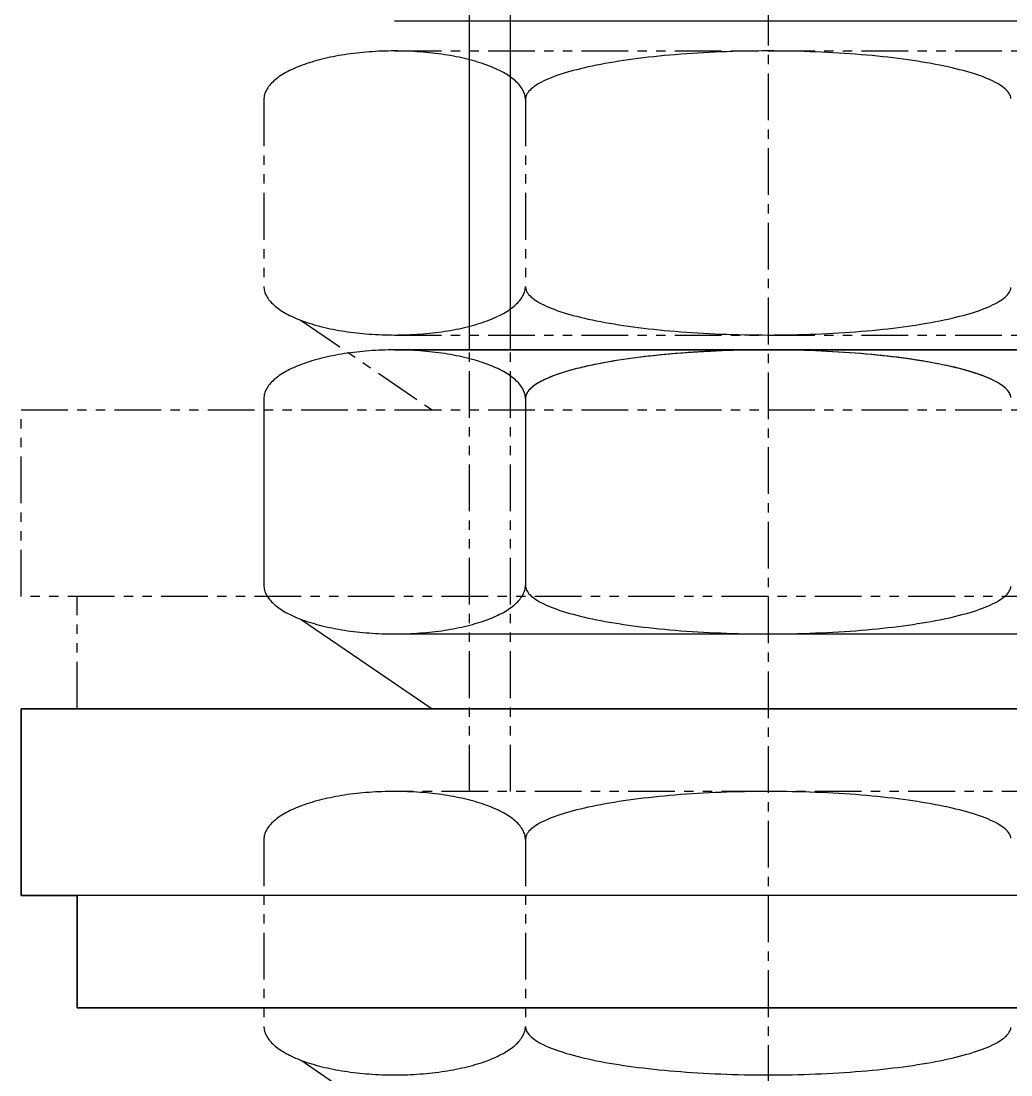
# Model space of a CAD drawing. Extents: x 1 to 182, y 0 to 232.
# Drawn here: x 77.3 to 103.8, y 17.45 to 45.65 of the extents above; entities that cross this region are included whole.
import ezdxf

# ---------------------------------------------------------------- set-up
doc = ezdxf.new("R2010")
doc.units = 0
for name, pattern in [('CENTER', [2, 1.25, -0.25, 0.25, -0.25]), ('DASHED', [3.5, 2, -1.5]), ('PHANTOM', [2.5, 1.25, -0.25, 0.25, -0.25, 0.25, -0.25])]:
    doc.linetypes.add(name, pattern=pattern)
doc.layers.get('0').update_dxf_attribs({"linetype": 'CONTINUOUS'})
doc.layers.add('CENTER', color=1, linetype='CENTER')

msp = doc.modelspace()

# ---------------------------------------------------------------- linework, layer by layer
at = {"color": 3, "linetype": 'DASHED'}
for p, q in [((89.305, 45.647), (89.305, 85.247)), ((90.405, 45.647), (90.405, 85.247))]:
    msp.add_line(p, q, dxfattribs=at)
at = {"color": 7, "linetype": 'CONTINUOUS'}
for p, q in [((107.305, 45.647), (87.305, 45.647)), ((89.305, 36.847), (89.305, 45.647)), ((87.305, 36.847), (107.305, 36.847)), ((107.305, 36.847), (87.305, 36.847)), ((83.805, 35.547), (83.805, 30.547)), ((83.805, 35.547), (83.805, 30.547)), ((90.805, 35.547), (90.805, 30.547)), ((90.805, 35.547), (90.805, 30.547)), ((84.805, 29.638), (88.305, 27.247)), ((87.305, 29.247), (107.305, 29.247)), ((87.305, 29.247), (107.305, 29.247)), ((117.305, 27.247), (77.305, 27.247)), ((77.305, 27.247), (77.305, 22.247)), ((77.305, 22.247), (77.305, 27.247)), ((77.305, 27.247), (117.305, 27.247)), ((78.805, 27.247), (115.805, 27.247)), ((77.305, 22.247), (78.805, 22.247)), ((78.805, 22.247), (77.305, 22.247)), ((78.805, 22.247), (78.805, 19.247)), ((115.805, 22.247), (78.805, 22.247)), ((78.805, 19.247), (78.805, 22.247)), ((115.805, 22.247), (78.805, 22.247)), ((78.805, 19.247), (115.805, 19.247)), ((115.805, 19.247), (78.805, 19.247))]:
    msp.add_line(p, q, dxfattribs=at)
at = {"color": 3, "linetype": 'CONTINUOUS'}
msp.add_line((90.405, 36.847), (90.405, 45.647), dxfattribs=at)
at = {"color": 3, "linetype": 'PHANTOM'}
for p, q in [((87.305, 44.847), (107.305, 44.847)), ((83.805, 43.547), (83.805, 38.547)), ((90.805, 43.547), (90.805, 38.547)), ((84.805, 37.638), (88.305, 35.247)), ((87.305, 37.247), (107.305, 37.247)), ((89.305, 25.033), (89.305, 36.847)), ((90.405, 25.033), (90.405, 36.847)), ((77.305, 30.247), (77.305, 35.247)), ((77.305, 35.247), (117.305, 35.247)), ((117.305, 30.247), (77.305, 30.247)), ((78.805, 27.247), (78.805, 30.247)), ((115.805, 27.247), (78.805, 27.247)), ((107.305, 25.033), (87.305, 25.033)), ((83.805, 23.747), (83.805, 18.747)), ((90.805, 23.747), (90.805, 18.747)), ((84.805, 17.838), (88.305, 15.447))]:
    msp.add_line(p, q, dxfattribs=at)
for points in [[(90.805, 43.547, 0), (90.804, 43.579, 0), (90.801, 43.611, 0), (90.796, 43.643, 0), (90.788, 43.675, 0), (90.779, 43.707, 0), (90.767, 43.738, 0), (90.753, 43.77, 0), (90.738, 43.801, 0), (90.72, 43.832, 0), (90.7, 43.863, 0), (90.678, 43.894, 0), (90.654, 43.925, 0), (90.628, 43.955, 0), (90.6, 43.986, 0), (90.57, 44.015, 0), (90.538, 44.045, 0), (90.505, 44.074, 0), (90.469, 44.103, 0), (90.431, 44.132, 0), (90.392, 44.16, 0), (90.35, 44.188, 0), (90.307, 44.216, 0), (90.262, 44.243, 0), (90.215, 44.27, 0), (90.166, 44.296, 0), (90.116, 44.322, 0), (90.064, 44.347, 0), (90.01, 44.372, 0), (89.955, 44.397, 0), (89.898, 44.42, 0), (89.84, 44.444, 0), (89.78, 44.467, 0), (89.718, 44.489, 0), (89.655, 44.511, 0), (89.591, 44.532, 0), (89.525, 44.552, 0), (89.458, 44.572, 0), (89.39, 44.592, 0), (89.32, 44.61, 0), (89.249, 44.628, 0), (89.177, 44.646, 0), (89.104, 44.663, 0), (89.03, 44.679, 0), (88.955, 44.694, 0), (88.879, 44.709, 0), (88.801, 44.723, 0), (88.723, 44.736, 0), (88.644, 44.748, 0), (88.565, 44.76, 0), (88.484, 44.772, 0), (88.403, 44.782, 0), (88.321, 44.791, 0), (88.238, 44.8, 0), (88.155, 44.809, 0), (88.072, 44.816, 0), (87.988, 44.822, 0), (87.903, 44.828, 0), (87.819, 44.833, 0), (87.733, 44.838, 0), (87.648, 44.841, 0), (87.562, 44.844, 0), (87.477, 44.846, 0), (87.391, 44.847, 0), (87.305, 44.847, 0), (87.219, 44.847, 0), (87.133, 44.846, 0), (87.047, 44.844, 0), (86.962, 44.841, 0), (86.876, 44.838, 0), (86.791, 44.833, 0), (86.707, 44.828, 0), (86.622, 44.822, 0), (86.538, 44.816, 0), (86.454, 44.809, 0), (86.371, 44.8, 0), (86.289, 44.791, 0), (86.207, 44.782, 0), (86.126, 44.772, 0), (86.045, 44.76, 0), (85.966, 44.748, 0), (85.887, 44.736, 0), (85.808, 44.723, 0), (85.731, 44.709, 0), (85.655, 44.694, 0), (85.58, 44.679, 0), (85.506, 44.663, 0), (85.432, 44.646, 0), (85.36, 44.628, 0), (85.29, 44.61, 0), (85.22, 44.592, 0), (85.152, 44.572, 0), (85.085, 44.552, 0), (85.019, 44.532, 0), (84.954, 44.511, 0), (84.891, 44.489, 0), (84.83, 44.467, 0), (84.77, 44.444, 0), (84.712, 44.42, 0), (84.655, 44.397, 0), (84.599, 44.372, 0), (84.546, 44.347, 0), (84.494, 44.322, 0), (84.443, 44.296, 0), (84.395, 44.27, 0), (84.348, 44.243, 0), (84.303, 44.216, 0), (84.26, 44.188, 0), (84.218, 44.16, 0), (84.179, 44.132, 0), (84.141, 44.103, 0), (84.105, 44.074, 0), (84.071, 44.045, 0), (84.04, 44.015, 0), (84.009, 43.986, 0), (83.982, 43.955, 0), (83.956, 43.925, 0), (83.932, 43.894, 0), (83.91, 43.863, 0), (83.89, 43.832, 0), (83.872, 43.801, 0), (83.856, 43.77, 0), (83.843, 43.738, 0), (83.831, 43.707, 0), (83.822, 43.675, 0), (83.814, 43.643, 0), (83.809, 43.611, 0), (83.806, 43.579, 0), (83.805, 43.547, 0)], [(103.803, 43.579, 0), (103.797, 43.611, 0), (103.787, 43.643, 0), (103.774, 43.675, 0), (103.756, 43.707, 0), (103.735, 43.738, 0), (103.709, 43.77, 0), (103.68, 43.801, 0), (103.647, 43.832, 0), (103.61, 43.863, 0), (103.569, 43.894, 0), (103.525, 43.925, 0), (103.477, 43.955, 0), (103.425, 43.986, 0), (103.369, 44.015, 0), (103.31, 44.045, 0), (103.247, 44.074, 0), (103.181, 44.103, 0), (103.111, 44.132, 0), (103.037, 44.16, 0), (102.961, 44.188, 0), (102.88, 44.216, 0), (102.796, 44.243, 0), (102.709, 44.27, 0), (102.619, 44.296, 0), (102.526, 44.322, 0), (102.429, 44.347, 0), (102.33, 44.372, 0), (102.227, 44.397, 0), (102.121, 44.42, 0), (102.013, 44.444, 0), (101.901, 44.467, 0), (101.787, 44.489, 0), (101.67, 44.511, 0), (101.551, 44.532, 0), (101.428, 44.552, 0), (101.304, 44.572, 0), (101.177, 44.592, 0), (101.048, 44.61, 0), (100.916, 44.628, 0), (100.782, 44.646, 0), (100.647, 44.663, 0), (100.509, 44.679, 0), (100.369, 44.694, 0), (100.227, 44.709, 0), (100.084, 44.723, 0), (99.939, 44.736, 0), (99.792, 44.748, 0), (99.644, 44.76, 0), (99.495, 44.772, 0), (99.344, 44.782, 0), (99.192, 44.791, 0), (99.039, 44.8, 0), (98.884, 44.809, 0), (98.729, 44.816, 0), (98.573, 44.822, 0), (98.416, 44.828, 0), (98.259, 44.833, 0), (98.101, 44.838, 0), (97.942, 44.841, 0), (97.783, 44.844, 0), (97.624, 44.846, 0), (97.465, 44.847, 0), (97.305, 44.847, 0), (97.145, 44.847, 0), (96.986, 44.846, 0), (96.827, 44.844, 0), (96.668, 44.841, 0), (96.509, 44.838, 0), (96.351, 44.833, 0), (96.194, 44.828, 0), (96.037, 44.822, 0), (95.881, 44.816, 0), (95.726, 44.809, 0), (95.571, 44.8, 0), (95.418, 44.791, 0), (95.266, 44.782, 0), (95.115, 44.772, 0), (94.966, 44.76, 0), (94.817, 44.748, 0), (94.671, 44.736, 0), (94.526, 44.723, 0), (94.382, 44.709, 0), (94.241, 44.694, 0), (94.101, 44.679, 0), (93.963, 44.663, 0), (93.827, 44.646, 0), (93.694, 44.628, 0), (93.562, 44.61, 0), (93.433, 44.592, 0), (93.306, 44.572, 0), (93.181, 44.552, 0), (93.059, 44.532, 0), (92.94, 44.511, 0), (92.823, 44.489, 0), (92.709, 44.467, 0), (92.597, 44.444, 0), (92.489, 44.42, 0), (92.383, 44.397, 0), (92.28, 44.372, 0), (92.181, 44.347, 0), (92.084, 44.322, 0), (91.991, 44.296, 0), (91.9, 44.27, 0), (91.813, 44.243, 0), (91.73, 44.216, 0), (91.649, 44.188, 0), (91.572, 44.16, 0), (91.499, 44.132, 0), (91.429, 44.103, 0), (91.363, 44.074, 0), (91.3, 44.045, 0), (91.24, 44.015, 0), (91.185, 43.986, 0), (91.133, 43.955, 0), (91.085, 43.925, 0), (91.04, 43.894, 0), (91, 43.863, 0), (90.963, 43.832, 0), (90.93, 43.801, 0), (90.901, 43.77, 0), (90.875, 43.738, 0), (90.854, 43.707, 0), (90.836, 43.675, 0), (90.823, 43.643, 0), (90.813, 43.611, 0), (90.807, 43.579, 0), (90.805, 43.547, 0)], [(83.805, 38.547, 0), (83.806, 38.516, 0), (83.809, 38.484, 0), (83.814, 38.452, 0), (83.822, 38.42, 0), (83.831, 38.388, 0), (83.843, 38.357, 0), (83.856, 38.325, 0), (83.872, 38.294, 0), (83.89, 38.263, 0), (83.91, 38.232, 0), (83.932, 38.201, 0), (83.956, 38.17, 0), (83.982, 38.14, 0), (84.009, 38.109, 0), (84.04, 38.08, 0), (84.071, 38.05, 0), (84.105, 38.021, 0), (84.141, 37.992, 0), (84.179, 37.963, 0), (84.218, 37.935, 0), (84.26, 37.907, 0), (84.303, 37.879, 0), (84.348, 37.852, 0), (84.395, 37.825, 0), (84.443, 37.799, 0), (84.494, 37.773, 0), (84.546, 37.748, 0), (84.599, 37.723, 0), (84.655, 37.698, 0), (84.712, 37.675, 0), (84.77, 37.651, 0), (84.83, 37.628, 0), (84.891, 37.606, 0), (84.954, 37.584, 0), (85.019, 37.563, 0), (85.085, 37.543, 0), (85.152, 37.523, 0), (85.22, 37.503, 0), (85.29, 37.485, 0), (85.36, 37.467, 0), (85.432, 37.449, 0), (85.506, 37.432, 0), (85.58, 37.416, 0), (85.655, 37.401, 0), (85.731, 37.386, 0), (85.808, 37.372, 0), (85.887, 37.359, 0), (85.966, 37.346, 0), (86.045, 37.335, 0), (86.126, 37.324, 0), (86.207, 37.313, 0), (86.289, 37.303, 0), (86.371, 37.295, 0), (86.454, 37.286, 0), (86.538, 37.279, 0), (86.622, 37.273, 0), (86.707, 37.267, 0), (86.791, 37.262, 0), (86.876, 37.257, 0), (86.962, 37.254, 0), (87.047, 37.251, 0), (87.133, 37.249, 0), (87.219, 37.248, 0), (87.305, 37.247, 0), (87.391, 37.248, 0), (87.477, 37.249, 0), (87.562, 37.251, 0), (87.648, 37.254, 0), (87.733, 37.257, 0), (87.819, 37.262, 0), (87.903, 37.267, 0), (87.988, 37.273, 0), (88.072, 37.279, 0), (88.155, 37.286, 0), (88.238, 37.295, 0), (88.321, 37.303, 0), (88.403, 37.313, 0), (88.484, 37.324, 0), (88.565, 37.335, 0), (88.644, 37.346, 0), (88.723, 37.359, 0), (88.801, 37.372, 0), (88.879, 37.386, 0), (88.955, 37.401, 0), (89.03, 37.416, 0), (89.104, 37.432, 0), (89.177, 37.449, 0), (89.249, 37.467, 0), (89.32, 37.485, 0), (89.39, 37.503, 0), (89.458, 37.523, 0), (89.525, 37.543, 0), (89.591, 37.563, 0), (89.655, 37.584, 0), (89.718, 37.606, 0), (89.78, 37.628, 0), (89.84, 37.651, 0), (89.898, 37.675, 0), (89.955, 37.698, 0), (90.01, 37.723, 0), (90.064, 37.748, 0), (90.116, 37.773, 0), (90.166, 37.799, 0), (90.215, 37.825, 0), (90.262, 37.852, 0), (90.307, 37.879, 0), (90.35, 37.907, 0), (90.392, 37.935, 0), (90.431, 37.963, 0), (90.469, 37.992, 0), (90.505, 38.021, 0), (90.538, 38.05, 0), (90.57, 38.08, 0), (90.6, 38.109, 0), (90.628, 38.14, 0), (90.654, 38.17, 0), (90.678, 38.201, 0), (90.7, 38.232, 0), (90.72, 38.263, 0), (90.738, 38.294, 0), (90.753, 38.325, 0), (90.767, 38.357, 0), (90.779, 38.388, 0), (90.788, 38.42, 0), (90.796, 38.452, 0), (90.801, 38.484, 0), (90.804, 38.516, 0), (90.805, 38.547, 0)], [(90.805, 38.547, 0), (90.807, 38.516, 0), (90.813, 38.484, 0), (90.823, 38.452, 0), (90.836, 38.42, 0), (90.854, 38.388, 0), (90.875, 38.357, 0), (90.901, 38.325, 0), (90.93, 38.294, 0), (90.963, 38.263, 0), (91, 38.232, 0), (91.04, 38.201, 0), (91.085, 38.17, 0), (91.133, 38.14, 0), (91.185, 38.109, 0), (91.24, 38.08, 0), (91.3, 38.05, 0), (91.363, 38.021, 0), (91.429, 37.992, 0), (91.499, 37.963, 0), (91.572, 37.935, 0), (91.649, 37.907, 0), (91.73, 37.879, 0), (91.813, 37.852, 0), (91.9, 37.825, 0), (91.991, 37.799, 0), (92.084, 37.773, 0), (92.181, 37.748, 0), (92.28, 37.723, 0), (92.383, 37.698, 0), (92.489, 37.675, 0), (92.597, 37.651, 0), (92.709, 37.628, 0), (92.823, 37.606, 0), (92.94, 37.584, 0), (93.059, 37.563, 0), (93.181, 37.543, 0), (93.306, 37.523, 0), (93.433, 37.503, 0), (93.562, 37.485, 0), (93.694, 37.467, 0), (93.827, 37.449, 0), (93.963, 37.432, 0), (94.101, 37.416, 0), (94.241, 37.401, 0), (94.382, 37.386, 0), (94.526, 37.372, 0), (94.671, 37.359, 0), (94.817, 37.346, 0), (94.966, 37.335, 0), (95.115, 37.324, 0), (95.266, 37.313, 0), (95.418, 37.303, 0), (95.571, 37.295, 0), (95.726, 37.286, 0), (95.881, 37.279, 0), (96.037, 37.273, 0), (96.194, 37.267, 0), (96.351, 37.262, 0), (96.509, 37.257, 0), (96.668, 37.254, 0), (96.827, 37.251, 0), (96.986, 37.249, 0), (97.145, 37.248, 0), (97.305, 37.247, 0), (97.465, 37.248, 0), (97.624, 37.249, 0), (97.783, 37.251, 0), (97.942, 37.254, 0), (98.101, 37.257, 0), (98.259, 37.262, 0), (98.416, 37.267, 0), (98.573, 37.273, 0), (98.729, 37.279, 0), (98.884, 37.286, 0), (99.039, 37.295, 0), (99.192, 37.303, 0), (99.344, 37.313, 0), (99.495, 37.324, 0), (99.644, 37.335, 0), (99.792, 37.346, 0), (99.939, 37.359, 0), (100.084, 37.372, 0), (100.227, 37.386, 0), (100.369, 37.401, 0), (100.509, 37.416, 0), (100.647, 37.432, 0), (100.782, 37.449, 0), (100.916, 37.467, 0), (101.048, 37.485, 0), (101.177, 37.503, 0), (101.304, 37.523, 0), (101.428, 37.543, 0), (101.551, 37.563, 0), (101.67, 37.584, 0), (101.787, 37.606, 0), (101.901, 37.628, 0), (102.013, 37.651, 0), (102.121, 37.675, 0), (102.227, 37.698, 0), (102.33, 37.723, 0), (102.429, 37.748, 0), (102.526, 37.773, 0), (102.619, 37.799, 0), (102.709, 37.825, 0), (102.796, 37.852, 0), (102.88, 37.879, 0), (102.961, 37.907, 0), (103.037, 37.935, 0), (103.111, 37.963, 0), (103.181, 37.992, 0), (103.247, 38.021, 0), (103.31, 38.05, 0), (103.369, 38.08, 0), (103.425, 38.109, 0), (103.477, 38.14, 0), (103.525, 38.17, 0), (103.569, 38.201, 0), (103.61, 38.232, 0), (103.647, 38.263, 0), (103.68, 38.294, 0), (103.709, 38.325, 0), (103.735, 38.357, 0), (103.756, 38.388, 0), (103.774, 38.42, 0), (103.787, 38.452, 0), (103.797, 38.484, 0), (103.803, 38.516, 0)], [(90.805, 23.747, 0), (90.804, 23.779, 0), (90.801, 23.811, 0), (90.796, 23.842, 0), (90.788, 23.873, 0), (90.779, 23.905, 0), (90.767, 23.936, 0), (90.753, 23.967, 0), (90.738, 23.998, 0), (90.72, 24.029, 0), (90.7, 24.06, 0), (90.678, 24.09, 0), (90.654, 24.121, 0), (90.628, 24.151, 0), (90.6, 24.181, 0), (90.57, 24.21, 0), (90.538, 24.239, 0), (90.505, 24.268, 0), (90.469, 24.297, 0), (90.431, 24.326, 0), (90.392, 24.354, 0), (90.35, 24.381, 0), (90.307, 24.408, 0), (90.262, 24.435, 0), (90.215, 24.462, 0), (90.166, 24.488, 0), (90.116, 24.513, 0), (90.064, 24.538, 0), (90.01, 24.563, 0), (89.955, 24.587, 0), (89.898, 24.611, 0), (89.84, 24.634, 0), (89.78, 24.657, 0), (89.718, 24.679, 0), (89.655, 24.7, 0), (89.591, 24.721, 0), (89.525, 24.741, 0), (89.458, 24.761, 0), (89.39, 24.78, 0), (89.32, 24.799, 0), (89.249, 24.816, 0), (89.177, 24.834, 0), (89.104, 24.85, 0), (89.03, 24.866, 0), (88.955, 24.881, 0), (88.879, 24.896, 0), (88.801, 24.91, 0), (88.723, 24.923, 0), (88.644, 24.935, 0), (88.565, 24.947, 0), (88.484, 24.958, 0), (88.403, 24.968, 0), (88.321, 24.978, 0), (88.238, 24.986, 0), (88.155, 24.995, 0), (88.072, 25.002, 0), (87.988, 25.008, 0), (87.903, 25.014, 0), (87.819, 25.019, 0), (87.733, 25.023, 0), (87.648, 25.027, 0), (87.562, 25.03, 0), (87.477, 25.032, 0), (87.391, 25.033, 0), (87.305, 25.033, 0), (87.219, 25.033, 0), (87.133, 25.032, 0), (87.047, 25.03, 0), (86.962, 25.027, 0), (86.876, 25.023, 0), (86.791, 25.019, 0), (86.707, 25.014, 0), (86.622, 25.008, 0), (86.538, 25.002, 0), (86.454, 24.995, 0), (86.371, 24.986, 0), (86.289, 24.978, 0), (86.207, 24.968, 0), (86.126, 24.958, 0), (86.045, 24.947, 0), (85.966, 24.935, 0), (85.887, 24.923, 0), (85.808, 24.91, 0), (85.731, 24.896, 0), (85.655, 24.881, 0), (85.58, 24.866, 0), (85.506, 24.85, 0), (85.432, 24.834, 0), (85.36, 24.816, 0), (85.29, 24.799, 0), (85.22, 24.78, 0), (85.152, 24.761, 0), (85.085, 24.741, 0), (85.019, 24.721, 0), (84.954, 24.7, 0), (84.891, 24.679, 0), (84.83, 24.657, 0), (84.77, 24.634, 0), (84.712, 24.611, 0), (84.655, 24.587, 0), (84.599, 24.563, 0), (84.546, 24.538, 0), (84.494, 24.513, 0), (84.443, 24.488, 0), (84.395, 24.462, 0), (84.348, 24.435, 0), (84.303, 24.408, 0), (84.26, 24.381, 0), (84.218, 24.354, 0), (84.179, 24.326, 0), (84.141, 24.297, 0), (84.105, 24.268, 0), (84.071, 24.239, 0), (84.04, 24.21, 0), (84.009, 24.181, 0), (83.982, 24.151, 0), (83.956, 24.121, 0), (83.932, 24.09, 0), (83.91, 24.06, 0), (83.89, 24.029, 0), (83.872, 23.998, 0), (83.856, 23.967, 0), (83.843, 23.936, 0), (83.831, 23.905, 0), (83.822, 23.873, 0), (83.814, 23.842, 0), (83.809, 23.811, 0), (83.806, 23.779, 0), (83.805, 23.747, 0)], [(103.803, 23.779, 0), (103.797, 23.811, 0), (103.787, 23.842, 0), (103.774, 23.873, 0), (103.756, 23.905, 0), (103.735, 23.936, 0), (103.709, 23.967, 0), (103.68, 23.998, 0), (103.647, 24.029, 0), (103.61, 24.06, 0), (103.569, 24.09, 0), (103.525, 24.121, 0), (103.477, 24.151, 0), (103.425, 24.181, 0), (103.369, 24.21, 0), (103.31, 24.239, 0), (103.247, 24.268, 0), (103.181, 24.297, 0), (103.111, 24.326, 0), (103.037, 24.354, 0), (102.961, 24.381, 0), (102.88, 24.408, 0), (102.796, 24.435, 0), (102.709, 24.462, 0), (102.619, 24.488, 0), (102.526, 24.513, 0), (102.429, 24.538, 0), (102.33, 24.563, 0), (102.227, 24.587, 0), (102.121, 24.611, 0), (102.013, 24.634, 0), (101.901, 24.657, 0), (101.787, 24.679, 0), (101.67, 24.7, 0), (101.551, 24.721, 0), (101.428, 24.741, 0), (101.304, 24.761, 0), (101.177, 24.78, 0), (101.048, 24.799, 0), (100.916, 24.816, 0), (100.782, 24.834, 0), (100.647, 24.85, 0), (100.509, 24.866, 0), (100.369, 24.881, 0), (100.227, 24.896, 0), (100.084, 24.91, 0), (99.939, 24.923, 0), (99.792, 24.935, 0), (99.644, 24.947, 0), (99.495, 24.958, 0), (99.344, 24.968, 0), (99.192, 24.978, 0), (99.039, 24.986, 0), (98.884, 24.995, 0), (98.729, 25.002, 0), (98.573, 25.008, 0), (98.416, 25.014, 0), (98.259, 25.019, 0), (98.101, 25.023, 0), (97.942, 25.027, 0), (97.783, 25.03, 0), (97.624, 25.032, 0), (97.465, 25.033, 0), (97.305, 25.033, 0), (97.145, 25.033, 0), (96.986, 25.032, 0), (96.827, 25.03, 0), (96.668, 25.027, 0), (96.509, 25.023, 0), (96.351, 25.019, 0), (96.194, 25.014, 0), (96.037, 25.008, 0), (95.881, 25.002, 0), (95.726, 24.995, 0), (95.571, 24.986, 0), (95.418, 24.978, 0), (95.266, 24.968, 0), (95.115, 24.958, 0), (94.966, 24.947, 0), (94.817, 24.935, 0), (94.671, 24.923, 0), (94.526, 24.91, 0), (94.382, 24.896, 0), (94.241, 24.881, 0), (94.101, 24.866, 0), (93.963, 24.85, 0), (93.827, 24.834, 0), (93.694, 24.816, 0), (93.562, 24.799, 0), (93.433, 24.78, 0), (93.306, 24.761, 0), (93.181, 24.741, 0), (93.059, 24.721, 0), (92.94, 24.7, 0), (92.823, 24.679, 0), (92.709, 24.657, 0), (92.597, 24.634, 0), (92.489, 24.611, 0), (92.383, 24.587, 0), (92.28, 24.563, 0), (92.181, 24.538, 0), (92.084, 24.513, 0), (91.991, 24.488, 0), (91.9, 24.462, 0), (91.813, 24.435, 0), (91.73, 24.408, 0), (91.649, 24.381, 0), (91.572, 24.354, 0), (91.499, 24.326, 0), (91.429, 24.297, 0), (91.363, 24.268, 0), (91.3, 24.239, 0), (91.24, 24.21, 0), (91.185, 24.181, 0), (91.133, 24.151, 0), (91.085, 24.121, 0), (91.04, 24.09, 0), (91, 24.06, 0), (90.963, 24.029, 0), (90.93, 23.998, 0), (90.901, 23.967, 0), (90.875, 23.936, 0), (90.854, 23.905, 0), (90.836, 23.873, 0), (90.823, 23.842, 0), (90.813, 23.811, 0), (90.807, 23.779, 0), (90.805, 23.747, 0)], [(83.805, 18.747, 0), (83.806, 18.716, 0), (83.809, 18.684, 0), (83.814, 18.652, 0), (83.822, 18.62, 0), (83.831, 18.588, 0), (83.843, 18.557, 0), (83.856, 18.525, 0), (83.872, 18.494, 0), (83.89, 18.463, 0), (83.91, 18.432, 0), (83.932, 18.401, 0), (83.956, 18.37, 0), (83.982, 18.34, 0), (84.009, 18.309, 0), (84.04, 18.28, 0), (84.071, 18.25, 0), (84.105, 18.221, 0), (84.141, 18.192, 0), (84.179, 18.163, 0), (84.218, 18.135, 0), (84.26, 18.107, 0), (84.303, 18.079, 0), (84.348, 18.052, 0), (84.395, 18.025, 0), (84.443, 17.999, 0), (84.494, 17.973, 0), (84.546, 17.948, 0), (84.599, 17.923, 0), (84.655, 17.898, 0), (84.712, 17.875, 0), (84.77, 17.851, 0), (84.83, 17.828, 0), (84.891, 17.806, 0), (84.954, 17.784, 0), (85.019, 17.763, 0), (85.085, 17.743, 0), (85.152, 17.723, 0), (85.22, 17.703, 0), (85.29, 17.685, 0), (85.36, 17.667, 0), (85.432, 17.649, 0), (85.506, 17.633, 0), (85.58, 17.616, 0), (85.655, 17.601, 0), (85.731, 17.586, 0), (85.808, 17.572, 0), (85.887, 17.559, 0), (85.966, 17.547, 0), (86.045, 17.535, 0), (86.126, 17.523, 0), (86.207, 17.513, 0), (86.289, 17.503, 0), (86.371, 17.495, 0), (86.454, 17.486, 0), (86.538, 17.479, 0), (86.622, 17.473, 0), (86.707, 17.467, 0), (86.791, 17.462, 0), (86.876, 17.457, 0), (86.962, 17.454, 0), (87.047, 17.451, 0), (87.133, 17.449, 0), (87.219, 17.448, 0), (87.305, 17.448, 0), (87.391, 17.448, 0), (87.477, 17.449, 0), (87.562, 17.451, 0), (87.648, 17.454, 0), (87.733, 17.457, 0), (87.819, 17.462, 0), (87.903, 17.467, 0), (87.988, 17.473, 0), (88.072, 17.479, 0), (88.155, 17.486, 0), (88.238, 17.495, 0), (88.321, 17.503, 0), (88.403, 17.513, 0), (88.484, 17.523, 0), (88.565, 17.535, 0), (88.644, 17.547, 0), (88.723, 17.559, 0), (88.801, 17.572, 0), (88.879, 17.586, 0), (88.955, 17.601, 0), (89.03, 17.616, 0), (89.104, 17.633, 0), (89.177, 17.649, 0), (89.249, 17.667, 0), (89.32, 17.685, 0), (89.39, 17.703, 0), (89.458, 17.723, 0), (89.525, 17.743, 0), (89.591, 17.763, 0), (89.655, 17.784, 0), (89.718, 17.806, 0), (89.78, 17.828, 0), (89.84, 17.851, 0), (89.898, 17.875, 0), (89.955, 17.898, 0), (90.01, 17.923, 0), (90.064, 17.948, 0), (90.116, 17.973, 0), (90.166, 17.999, 0), (90.215, 18.025, 0), (90.262, 18.052, 0), (90.307, 18.079, 0), (90.35, 18.107, 0), (90.392, 18.135, 0), (90.431, 18.163, 0), (90.469, 18.192, 0), (90.505, 18.221, 0), (90.538, 18.25, 0), (90.57, 18.28, 0), (90.6, 18.309, 0), (90.628, 18.34, 0), (90.654, 18.37, 0), (90.678, 18.401, 0), (90.7, 18.432, 0), (90.72, 18.463, 0), (90.738, 18.494, 0), (90.753, 18.525, 0), (90.767, 18.557, 0), (90.779, 18.588, 0), (90.788, 18.62, 0), (90.796, 18.652, 0), (90.801, 18.684, 0), (90.804, 18.716, 0), (90.805, 18.747, 0)], [(90.805, 18.747, 0), (90.807, 18.716, 0), (90.813, 18.684, 0), (90.823, 18.652, 0), (90.836, 18.62, 0), (90.854, 18.588, 0), (90.875, 18.557, 0), (90.901, 18.525, 0), (90.93, 18.494, 0), (90.963, 18.463, 0), (91, 18.432, 0), (91.04, 18.401, 0), (91.085, 18.37, 0), (91.133, 18.34, 0), (91.185, 18.309, 0), (91.24, 18.28, 0), (91.3, 18.25, 0), (91.363, 18.221, 0), (91.429, 18.192, 0), (91.499, 18.163, 0), (91.572, 18.135, 0), (91.649, 18.107, 0), (91.73, 18.079, 0), (91.813, 18.052, 0), (91.9, 18.025, 0), (91.991, 17.999, 0), (92.084, 17.973, 0), (92.181, 17.948, 0), (92.28, 17.923, 0), (92.383, 17.898, 0), (92.489, 17.875, 0), (92.597, 17.851, 0), (92.709, 17.828, 0), (92.823, 17.806, 0), (92.94, 17.784, 0), (93.059, 17.763, 0), (93.181, 17.743, 0), (93.306, 17.723, 0), (93.433, 17.703, 0), (93.562, 17.685, 0), (93.694, 17.667, 0), (93.827, 17.649, 0), (93.963, 17.633, 0), (94.101, 17.616, 0), (94.241, 17.601, 0), (94.382, 17.586, 0), (94.526, 17.572, 0), (94.671, 17.559, 0), (94.817, 17.547, 0), (94.966, 17.535, 0), (95.115, 17.523, 0), (95.266, 17.513, 0), (95.418, 17.503, 0), (95.571, 17.495, 0), (95.726, 17.486, 0), (95.881, 17.479, 0), (96.037, 17.473, 0), (96.194, 17.467, 0), (96.351, 17.462, 0), (96.509, 17.457, 0), (96.668, 17.454, 0), (96.827, 17.451, 0), (96.986, 17.449, 0), (97.145, 17.448, 0), (97.305, 17.448, 0), (97.465, 17.448, 0), (97.624, 17.449, 0), (97.783, 17.451, 0), (97.942, 17.454, 0), (98.101, 17.457, 0), (98.259, 17.462, 0), (98.416, 17.467, 0), (98.573, 17.473, 0), (98.729, 17.479, 0), (98.884, 17.486, 0), (99.039, 17.495, 0), (99.192, 17.503, 0), (99.344, 17.513, 0), (99.495, 17.523, 0), (99.644, 17.535, 0), (99.792, 17.547, 0), (99.939, 17.559, 0), (100.084, 17.572, 0), (100.227, 17.586, 0), (100.369, 17.601, 0), (100.509, 17.616, 0), (100.647, 17.633, 0), (100.782, 17.649, 0), (100.916, 17.667, 0), (101.048, 17.685, 0), (101.177, 17.703, 0), (101.304, 17.723, 0), (101.428, 17.743, 0), (101.551, 17.763, 0), (101.67, 17.784, 0), (101.787, 17.806, 0), (101.901, 17.828, 0), (102.013, 17.851, 0), (102.121, 17.875, 0), (102.227, 17.898, 0), (102.33, 17.923, 0), (102.429, 17.948, 0), (102.526, 17.973, 0), (102.619, 17.999, 0), (102.709, 18.025, 0), (102.796, 18.052, 0), (102.88, 18.079, 0), (102.961, 18.107, 0), (103.037, 18.135, 0), (103.111, 18.163, 0), (103.181, 18.192, 0), (103.247, 18.221, 0), (103.31, 18.25, 0), (103.369, 18.28, 0), (103.425, 18.309, 0), (103.477, 18.34, 0), (103.525, 18.37, 0), (103.569, 18.401, 0), (103.61, 18.432, 0), (103.647, 18.463, 0), (103.68, 18.494, 0), (103.709, 18.525, 0), (103.735, 18.557, 0), (103.756, 18.588, 0), (103.774, 18.62, 0), (103.787, 18.652, 0), (103.797, 18.684, 0), (103.803, 18.716, 0)]]:
    msp.add_polyline3d(points, dxfattribs=at)
at = {"color": 7, "linetype": 'CONTINUOUS'}
for points in [[(90.805, 35.547, 0), (90.804, 35.579, 0), (90.801, 35.611, 0), (90.796, 35.643, 0), (90.788, 35.675, 0), (90.779, 35.707, 0), (90.767, 35.738, 0), (90.753, 35.77, 0), (90.738, 35.801, 0), (90.72, 35.832, 0), (90.7, 35.863, 0), (90.678, 35.894, 0), (90.654, 35.925, 0), (90.628, 35.955, 0), (90.6, 35.986, 0), (90.57, 36.015, 0), (90.538, 36.045, 0), (90.505, 36.074, 0), (90.469, 36.103, 0), (90.431, 36.132, 0), (90.392, 36.16, 0), (90.35, 36.188, 0), (90.307, 36.216, 0), (90.262, 36.243, 0), (90.215, 36.27, 0), (90.166, 36.296, 0), (90.116, 36.322, 0), (90.064, 36.347, 0), (90.01, 36.372, 0), (89.955, 36.397, 0), (89.898, 36.42, 0), (89.84, 36.444, 0), (89.78, 36.467, 0), (89.718, 36.489, 0), (89.655, 36.511, 0), (89.591, 36.532, 0), (89.525, 36.552, 0), (89.458, 36.572, 0), (89.39, 36.592, 0), (89.32, 36.61, 0), (89.249, 36.628, 0), (89.177, 36.646, 0), (89.104, 36.663, 0), (89.03, 36.679, 0), (88.955, 36.694, 0), (88.879, 36.709, 0), (88.801, 36.723, 0), (88.723, 36.736, 0), (88.644, 36.748, 0), (88.565, 36.76, 0), (88.484, 36.772, 0), (88.403, 36.782, 0), (88.321, 36.791, 0), (88.238, 36.8, 0), (88.155, 36.809, 0), (88.072, 36.816, 0), (87.988, 36.822, 0), (87.903, 36.828, 0), (87.819, 36.833, 0), (87.733, 36.838, 0), (87.648, 36.841, 0), (87.562, 36.844, 0), (87.477, 36.846, 0), (87.391, 36.847, 0), (87.305, 36.847, 0), (87.219, 36.847, 0), (87.133, 36.846, 0), (87.047, 36.844, 0), (86.962, 36.841, 0), (86.876, 36.838, 0), (86.791, 36.833, 0), (86.707, 36.828, 0), (86.622, 36.822, 0), (86.538, 36.816, 0), (86.454, 36.809, 0), (86.371, 36.8, 0), (86.289, 36.791, 0), (86.207, 36.782, 0), (86.126, 36.772, 0), (86.045, 36.76, 0), (85.966, 36.748, 0), (85.887, 36.736, 0), (85.808, 36.723, 0), (85.731, 36.709, 0), (85.655, 36.694, 0), (85.58, 36.679, 0), (85.506, 36.663, 0), (85.432, 36.646, 0), (85.36, 36.628, 0), (85.29, 36.61, 0), (85.22, 36.592, 0), (85.152, 36.572, 0), (85.085, 36.552, 0), (85.019, 36.532, 0), (84.954, 36.511, 0), (84.891, 36.489, 0), (84.83, 36.467, 0), (84.77, 36.444, 0), (84.712, 36.42, 0), (84.655, 36.397, 0), (84.599, 36.372, 0), (84.546, 36.347, 0), (84.494, 36.322, 0), (84.443, 36.296, 0), (84.395, 36.27, 0), (84.348, 36.243, 0), (84.303, 36.216, 0), (84.26, 36.188, 0), (84.218, 36.16, 0), (84.179, 36.132, 0), (84.141, 36.103, 0), (84.105, 36.074, 0), (84.071, 36.045, 0), (84.04, 36.015, 0), (84.009, 35.986, 0), (83.982, 35.955, 0), (83.956, 35.925, 0), (83.932, 35.894, 0), (83.91, 35.863, 0), (83.89, 35.832, 0), (83.872, 35.801, 0), (83.856, 35.77, 0), (83.843, 35.738, 0), (83.831, 35.707, 0), (83.822, 35.675, 0), (83.814, 35.643, 0), (83.809, 35.611, 0), (83.806, 35.579, 0), (83.805, 35.547, 0)], [(90.805, 35.547, 0), (90.804, 35.579, 0), (90.801, 35.611, 0), (90.796, 35.643, 0), (90.788, 35.675, 0), (90.779, 35.707, 0), (90.767, 35.738, 0), (90.753, 35.77, 0), (90.738, 35.801, 0), (90.72, 35.832, 0), (90.7, 35.863, 0), (90.678, 35.894, 0), (90.654, 35.925, 0), (90.628, 35.955, 0), (90.6, 35.986, 0), (90.57, 36.015, 0), (90.538, 36.045, 0), (90.505, 36.074, 0), (90.469, 36.103, 0), (90.431, 36.132, 0), (90.392, 36.16, 0), (90.35, 36.188, 0), (90.307, 36.216, 0), (90.262, 36.243, 0), (90.215, 36.27, 0), (90.166, 36.296, 0), (90.116, 36.322, 0), (90.064, 36.347, 0), (90.01, 36.372, 0), (89.955, 36.397, 0), (89.898, 36.42, 0), (89.84, 36.444, 0), (89.78, 36.467, 0), (89.718, 36.489, 0), (89.655, 36.511, 0), (89.591, 36.532, 0), (89.525, 36.552, 0), (89.458, 36.572, 0), (89.39, 36.592, 0), (89.32, 36.61, 0), (89.249, 36.628, 0), (89.177, 36.646, 0), (89.104, 36.663, 0), (89.03, 36.679, 0), (88.955, 36.694, 0), (88.879, 36.709, 0), (88.801, 36.723, 0), (88.723, 36.736, 0), (88.644, 36.748, 0), (88.565, 36.76, 0), (88.484, 36.772, 0), (88.403, 36.782, 0), (88.321, 36.791, 0), (88.238, 36.8, 0), (88.155, 36.809, 0), (88.072, 36.816, 0), (87.988, 36.822, 0), (87.903, 36.828, 0), (87.819, 36.833, 0), (87.733, 36.838, 0), (87.648, 36.841, 0), (87.562, 36.844, 0), (87.477, 36.846, 0), (87.391, 36.847, 0), (87.305, 36.847, 0), (87.219, 36.847, 0), (87.133, 36.846, 0), (87.047, 36.844, 0), (86.962, 36.841, 0), (86.876, 36.838, 0), (86.791, 36.833, 0), (86.707, 36.828, 0), (86.622, 36.822, 0), (86.538, 36.816, 0), (86.454, 36.809, 0), (86.371, 36.8, 0), (86.289, 36.791, 0), (86.207, 36.782, 0), (86.126, 36.772, 0), (86.045, 36.76, 0), (85.966, 36.748, 0), (85.887, 36.736, 0), (85.808, 36.723, 0), (85.731, 36.709, 0), (85.655, 36.694, 0), (85.58, 36.679, 0), (85.506, 36.663, 0), (85.432, 36.646, 0), (85.36, 36.628, 0), (85.29, 36.61, 0), (85.22, 36.592, 0), (85.152, 36.572, 0), (85.085, 36.552, 0), (85.019, 36.532, 0), (84.954, 36.511, 0), (84.891, 36.489, 0), (84.83, 36.467, 0), (84.77, 36.444, 0), (84.712, 36.42, 0), (84.655, 36.397, 0), (84.599, 36.372, 0), (84.546, 36.347, 0), (84.494, 36.322, 0), (84.443, 36.296, 0), (84.395, 36.27, 0), (84.348, 36.243, 0), (84.303, 36.216, 0), (84.26, 36.188, 0), (84.218, 36.16, 0), (84.179, 36.132, 0), (84.141, 36.103, 0), (84.105, 36.074, 0), (84.071, 36.045, 0), (84.04, 36.015, 0), (84.009, 35.986, 0), (83.982, 35.955, 0), (83.956, 35.925, 0), (83.932, 35.894, 0), (83.91, 35.863, 0), (83.89, 35.832, 0), (83.872, 35.801, 0), (83.856, 35.77, 0), (83.843, 35.738, 0), (83.831, 35.707, 0), (83.822, 35.675, 0), (83.814, 35.643, 0), (83.809, 35.611, 0), (83.806, 35.579, 0), (83.805, 35.547, 0)], [(103.803, 35.579, 0), (103.797, 35.611, 0), (103.787, 35.643, 0), (103.774, 35.675, 0), (103.756, 35.707, 0), (103.735, 35.738, 0), (103.709, 35.77, 0), (103.68, 35.801, 0), (103.647, 35.832, 0), (103.61, 35.863, 0), (103.569, 35.894, 0), (103.525, 35.925, 0), (103.477, 35.955, 0), (103.425, 35.986, 0), (103.369, 36.015, 0), (103.31, 36.045, 0), (103.247, 36.074, 0), (103.181, 36.103, 0), (103.111, 36.132, 0), (103.037, 36.16, 0), (102.961, 36.188, 0), (102.88, 36.216, 0), (102.796, 36.243, 0), (102.709, 36.27, 0), (102.619, 36.296, 0), (102.526, 36.322, 0), (102.429, 36.347, 0), (102.33, 36.372, 0), (102.227, 36.397, 0), (102.121, 36.42, 0), (102.013, 36.444, 0), (101.901, 36.467, 0), (101.787, 36.489, 0), (101.67, 36.511, 0), (101.551, 36.532, 0), (101.428, 36.552, 0), (101.304, 36.572, 0), (101.177, 36.592, 0), (101.048, 36.61, 0), (100.916, 36.628, 0), (100.782, 36.646, 0), (100.647, 36.663, 0), (100.509, 36.679, 0), (100.369, 36.694, 0), (100.227, 36.709, 0), (100.084, 36.723, 0), (99.939, 36.736, 0), (99.792, 36.748, 0), (99.644, 36.76, 0), (99.495, 36.772, 0), (99.344, 36.782, 0), (99.192, 36.791, 0), (99.039, 36.8, 0), (98.884, 36.809, 0), (98.729, 36.816, 0), (98.573, 36.822, 0), (98.416, 36.828, 0), (98.259, 36.833, 0), (98.101, 36.838, 0), (97.942, 36.841, 0), (97.783, 36.844, 0), (97.624, 36.846, 0), (97.465, 36.847, 0), (97.305, 36.847, 0), (97.145, 36.847, 0), (96.986, 36.846, 0), (96.827, 36.844, 0), (96.668, 36.841, 0), (96.509, 36.838, 0), (96.351, 36.833, 0), (96.194, 36.828, 0), (96.037, 36.822, 0), (95.881, 36.816, 0), (95.726, 36.809, 0), (95.571, 36.8, 0), (95.418, 36.791, 0), (95.266, 36.782, 0), (95.115, 36.772, 0), (94.966, 36.76, 0), (94.817, 36.748, 0), (94.671, 36.736, 0), (94.526, 36.723, 0), (94.382, 36.709, 0), (94.241, 36.694, 0), (94.101, 36.679, 0), (93.963, 36.663, 0), (93.827, 36.646, 0), (93.694, 36.628, 0), (93.562, 36.61, 0), (93.433, 36.592, 0), (93.306, 36.572, 0), (93.181, 36.552, 0), (93.059, 36.532, 0), (92.94, 36.511, 0), (92.823, 36.489, 0), (92.709, 36.467, 0), (92.597, 36.444, 0), (92.489, 36.42, 0), (92.383, 36.397, 0), (92.28, 36.372, 0), (92.181, 36.347, 0), (92.084, 36.322, 0), (91.991, 36.296, 0), (91.9, 36.27, 0), (91.813, 36.243, 0), (91.73, 36.216, 0), (91.649, 36.188, 0), (91.572, 36.16, 0), (91.499, 36.132, 0), (91.429, 36.103, 0), (91.363, 36.074, 0), (91.3, 36.045, 0), (91.24, 36.015, 0), (91.185, 35.986, 0), (91.133, 35.955, 0), (91.085, 35.925, 0), (91.04, 35.894, 0), (91, 35.863, 0), (90.963, 35.832, 0), (90.93, 35.801, 0), (90.901, 35.77, 0), (90.875, 35.738, 0), (90.854, 35.707, 0), (90.836, 35.675, 0), (90.823, 35.643, 0), (90.813, 35.611, 0), (90.807, 35.579, 0), (90.805, 35.547, 0)], [(103.799, 35.604, 0), (103.79, 35.636, 0), (103.777, 35.667, 0), (103.761, 35.698, 0), (103.741, 35.729, 0), (103.717, 35.761, 0), (103.689, 35.791, 0), (103.658, 35.822, 0), (103.623, 35.853, 0), (103.584, 35.883, 0), (103.542, 35.914, 0), (103.495, 35.944, 0), (103.446, 35.974, 0), (103.392, 36.003, 0), (103.335, 36.033, 0), (103.275, 36.062, 0), (103.211, 36.09, 0), (103.144, 36.119, 0), (103.073, 36.147, 0), (102.998, 36.175, 0), (102.921, 36.202, 0), (102.84, 36.229, 0), (102.756, 36.256, 0), (102.669, 36.282, 0), (102.578, 36.307, 0), (102.485, 36.333, 0), (102.388, 36.358, 0), (102.289, 36.382, 0), (102.186, 36.406, 0), (102.081, 36.429, 0), (101.973, 36.452, 0), (101.862, 36.474, 0), (101.749, 36.496, 0), (101.632, 36.517, 0), (101.514, 36.538, 0), (101.393, 36.558, 0), (101.269, 36.578, 0), (101.143, 36.597, 0), (101.015, 36.615, 0), (100.885, 36.633, 0), (100.753, 36.65, 0), (100.618, 36.666, 0), (100.482, 36.682, 0), (100.344, 36.697, 0), (100.204, 36.711, 0), (100.062, 36.725, 0), (99.919, 36.738, 0), (99.774, 36.75, 0), (99.628, 36.762, 0), (99.48, 36.773, 0), (99.332, 36.783, 0), (99.181, 36.792, 0), (99.03, 36.801, 0), (98.878, 36.809, 0), (98.725, 36.816, 0), (98.571, 36.823, 0), (98.416, 36.828, 0), (98.261, 36.833, 0), (98.105, 36.838, 0), (97.949, 36.841, 0), (97.792, 36.844, 0), (97.635, 36.846, 0), (97.478, 36.847, 0), (97.321, 36.847, 0), (97.163, 36.847, 0), (97.006, 36.846, 0), (96.849, 36.844, 0), (96.692, 36.842, 0), (96.536, 36.838, 0), (96.38, 36.834, 0), (96.224, 36.829, 0), (96.07, 36.824, 0), (95.916, 36.818, 0), (95.762, 36.81, 0), (95.61, 36.803, 0), (95.459, 36.794, 0), (95.308, 36.785, 0), (95.159, 36.775, 0), (95.011, 36.764, 0), (94.865, 36.752, 0), (94.72, 36.74, 0), (94.576, 36.727, 0), (94.434, 36.714, 0), (94.294, 36.7, 0), (94.155, 36.685, 0), (94.019, 36.669, 0), (93.884, 36.653, 0), (93.751, 36.636, 0), (93.621, 36.618, 0), (93.492, 36.6, 0), (93.366, 36.582, 0), (93.242, 36.562, 0), (93.12, 36.542, 0), (93.001, 36.522, 0), (92.884, 36.501, 0), (92.77, 36.479, 0), (92.659, 36.457, 0), (92.55, 36.434, 0), (92.444, 36.411, 0), (92.341, 36.387, 0), (92.241, 36.363, 0), (92.144, 36.338, 0), (92.05, 36.313, 0), (91.959, 36.287, 0), (91.871, 36.261, 0), (91.786, 36.234, 0), (91.705, 36.208, 0), (91.627, 36.18, 0), (91.552, 36.153, 0), (91.48, 36.124, 0), (91.412, 36.096, 0), (91.347, 36.067, 0), (91.286, 36.038, 0), (91.229, 36.009, 0), (91.174, 35.98, 0), (91.124, 35.95, 0), (91.077, 35.92, 0), (91.034, 35.889, 0), (90.994, 35.859, 0), (90.959, 35.828, 0), (90.926, 35.798, 0), (90.898, 35.767, 0), (90.873, 35.736, 0), (90.853, 35.704, 0), (90.835, 35.673, 0), (90.822, 35.642, 0), (90.812, 35.61, 0), (90.807, 35.579, 0), (90.805, 35.547, 0)], [(83.805, 30.547, 0), (83.806, 30.516, 0), (83.809, 30.484, 0), (83.814, 30.452, 0), (83.822, 30.42, 0), (83.831, 30.388, 0), (83.843, 30.357, 0), (83.856, 30.325, 0), (83.872, 30.294, 0), (83.89, 30.263, 0), (83.91, 30.232, 0), (83.932, 30.201, 0), (83.956, 30.17, 0), (83.982, 30.14, 0), (84.009, 30.11, 0), (84.04, 30.08, 0), (84.071, 30.05, 0), (84.105, 30.021, 0), (84.141, 29.992, 0), (84.179, 29.963, 0), (84.218, 29.935, 0), (84.26, 29.907, 0), (84.303, 29.879, 0), (84.348, 29.852, 0), (84.395, 29.825, 0), (84.443, 29.799, 0), (84.494, 29.773, 0), (84.546, 29.748, 0), (84.599, 29.723, 0), (84.655, 29.698, 0), (84.712, 29.674, 0), (84.77, 29.651, 0), (84.83, 29.628, 0), (84.891, 29.606, 0), (84.954, 29.584, 0), (85.019, 29.563, 0), (85.085, 29.543, 0), (85.152, 29.523, 0), (85.22, 29.503, 0), (85.29, 29.485, 0), (85.36, 29.467, 0), (85.432, 29.449, 0), (85.506, 29.433, 0), (85.58, 29.416, 0), (85.655, 29.401, 0), (85.731, 29.386, 0), (85.808, 29.372, 0), (85.887, 29.359, 0), (85.966, 29.346, 0), (86.045, 29.335, 0), (86.126, 29.323, 0), (86.207, 29.313, 0), (86.289, 29.303, 0), (86.371, 29.295, 0), (86.454, 29.287, 0), (86.538, 29.279, 0), (86.622, 29.273, 0), (86.707, 29.267, 0), (86.791, 29.262, 0), (86.876, 29.257, 0), (86.962, 29.254, 0), (87.047, 29.251, 0), (87.133, 29.249, 0), (87.219, 29.248, 0), (87.305, 29.247, 0), (87.391, 29.248, 0), (87.477, 29.249, 0), (87.562, 29.251, 0), (87.648, 29.254, 0), (87.733, 29.257, 0), (87.819, 29.262, 0), (87.903, 29.267, 0), (87.988, 29.273, 0), (88.072, 29.279, 0), (88.155, 29.287, 0), (88.238, 29.295, 0), (88.321, 29.303, 0), (88.403, 29.313, 0), (88.484, 29.323, 0), (88.565, 29.335, 0), (88.644, 29.346, 0), (88.723, 29.359, 0), (88.801, 29.372, 0), (88.879, 29.386, 0), (88.955, 29.401, 0), (89.03, 29.416, 0), (89.104, 29.433, 0), (89.177, 29.449, 0), (89.249, 29.467, 0), (89.32, 29.485, 0), (89.39, 29.503, 0), (89.458, 29.523, 0), (89.525, 29.543, 0), (89.591, 29.563, 0), (89.655, 29.584, 0), (89.718, 29.606, 0), (89.78, 29.628, 0), (89.84, 29.651, 0), (89.898, 29.674, 0), (89.955, 29.698, 0), (90.01, 29.723, 0), (90.064, 29.748, 0), (90.116, 29.773, 0), (90.166, 29.799, 0), (90.215, 29.825, 0), (90.262, 29.852, 0), (90.307, 29.879, 0), (90.35, 29.907, 0), (90.392, 29.935, 0), (90.431, 29.963, 0), (90.469, 29.992, 0), (90.505, 30.021, 0), (90.538, 30.05, 0), (90.57, 30.08, 0), (90.6, 30.11, 0), (90.628, 30.14, 0), (90.654, 30.17, 0), (90.678, 30.201, 0), (90.7, 30.232, 0), (90.72, 30.263, 0), (90.738, 30.294, 0), (90.753, 30.325, 0), (90.767, 30.357, 0), (90.779, 30.388, 0), (90.788, 30.42, 0), (90.796, 30.452, 0), (90.801, 30.484, 0), (90.804, 30.516, 0), (90.805, 30.547, 0)], [(83.805, 30.547, 0), (83.806, 30.516, 0), (83.809, 30.484, 0), (83.814, 30.452, 0), (83.822, 30.42, 0), (83.831, 30.388, 0), (83.843, 30.357, 0), (83.856, 30.325, 0), (83.872, 30.294, 0), (83.89, 30.263, 0), (83.91, 30.232, 0), (83.932, 30.201, 0), (83.956, 30.17, 0), (83.982, 30.14, 0), (84.009, 30.11, 0), (84.04, 30.08, 0), (84.071, 30.05, 0), (84.105, 30.021, 0), (84.141, 29.992, 0), (84.179, 29.963, 0), (84.218, 29.935, 0), (84.26, 29.907, 0), (84.303, 29.879, 0), (84.348, 29.852, 0), (84.395, 29.825, 0), (84.443, 29.799, 0), (84.494, 29.773, 0), (84.546, 29.748, 0), (84.599, 29.723, 0), (84.655, 29.698, 0), (84.712, 29.674, 0), (84.77, 29.651, 0), (84.83, 29.628, 0), (84.891, 29.606, 0), (84.954, 29.584, 0), (85.019, 29.563, 0), (85.085, 29.543, 0), (85.152, 29.523, 0), (85.22, 29.503, 0), (85.29, 29.485, 0), (85.36, 29.467, 0), (85.432, 29.449, 0), (85.506, 29.433, 0), (85.58, 29.416, 0), (85.655, 29.401, 0), (85.731, 29.386, 0), (85.808, 29.372, 0), (85.887, 29.359, 0), (85.966, 29.346, 0), (86.045, 29.335, 0), (86.126, 29.323, 0), (86.207, 29.313, 0), (86.289, 29.303, 0), (86.371, 29.295, 0), (86.454, 29.287, 0), (86.538, 29.279, 0), (86.622, 29.273, 0), (86.707, 29.267, 0), (86.791, 29.262, 0), (86.876, 29.257, 0), (86.962, 29.254, 0), (87.047, 29.251, 0), (87.133, 29.249, 0), (87.219, 29.248, 0), (87.305, 29.247, 0), (87.391, 29.248, 0), (87.477, 29.249, 0), (87.562, 29.251, 0), (87.648, 29.254, 0), (87.733, 29.257, 0), (87.819, 29.262, 0), (87.903, 29.267, 0), (87.988, 29.273, 0), (88.072, 29.279, 0), (88.155, 29.287, 0), (88.238, 29.295, 0), (88.321, 29.303, 0), (88.403, 29.313, 0), (88.484, 29.323, 0), (88.565, 29.335, 0), (88.644, 29.346, 0), (88.723, 29.359, 0), (88.801, 29.372, 0), (88.879, 29.386, 0), (88.955, 29.401, 0), (89.03, 29.416, 0), (89.104, 29.433, 0), (89.177, 29.449, 0), (89.249, 29.467, 0), (89.32, 29.485, 0), (89.39, 29.503, 0), (89.458, 29.523, 0), (89.525, 29.543, 0), (89.591, 29.563, 0), (89.655, 29.584, 0), (89.718, 29.606, 0), (89.78, 29.628, 0), (89.84, 29.651, 0), (89.898, 29.674, 0), (89.955, 29.698, 0), (90.01, 29.723, 0), (90.064, 29.748, 0), (90.116, 29.773, 0), (90.166, 29.799, 0), (90.215, 29.825, 0), (90.262, 29.852, 0), (90.307, 29.879, 0), (90.35, 29.907, 0), (90.392, 29.935, 0), (90.431, 29.963, 0), (90.469, 29.992, 0), (90.505, 30.021, 0), (90.538, 30.05, 0), (90.57, 30.08, 0), (90.6, 30.11, 0), (90.628, 30.14, 0), (90.654, 30.17, 0), (90.678, 30.201, 0), (90.7, 30.232, 0), (90.72, 30.263, 0), (90.738, 30.294, 0), (90.753, 30.325, 0), (90.767, 30.357, 0), (90.779, 30.388, 0), (90.788, 30.42, 0), (90.796, 30.452, 0), (90.801, 30.484, 0), (90.804, 30.516, 0), (90.805, 30.547, 0)], [(90.805, 30.547, 0), (90.807, 30.516, 0), (90.813, 30.484, 0), (90.823, 30.452, 0), (90.836, 30.42, 0), (90.854, 30.388, 0), (90.875, 30.357, 0), (90.901, 30.325, 0), (90.93, 30.294, 0), (90.963, 30.263, 0), (91, 30.232, 0), (91.04, 30.201, 0), (91.085, 30.17, 0), (91.133, 30.14, 0), (91.185, 30.11, 0), (91.24, 30.08, 0), (91.3, 30.05, 0), (91.363, 30.021, 0), (91.429, 29.992, 0), (91.499, 29.963, 0), (91.572, 29.935, 0), (91.649, 29.907, 0), (91.73, 29.879, 0), (91.813, 29.852, 0), (91.9, 29.825, 0), (91.991, 29.799, 0), (92.084, 29.773, 0), (92.181, 29.748, 0), (92.28, 29.723, 0), (92.383, 29.698, 0), (92.489, 29.674, 0), (92.597, 29.651, 0), (92.709, 29.628, 0), (92.823, 29.606, 0), (92.94, 29.584, 0), (93.059, 29.563, 0), (93.181, 29.543, 0), (93.306, 29.523, 0), (93.433, 29.503, 0), (93.562, 29.485, 0), (93.694, 29.467, 0), (93.827, 29.449, 0), (93.963, 29.433, 0), (94.101, 29.416, 0), (94.241, 29.401, 0), (94.382, 29.386, 0), (94.526, 29.372, 0), (94.671, 29.359, 0), (94.817, 29.346, 0), (94.966, 29.335, 0), (95.115, 29.323, 0), (95.266, 29.313, 0), (95.418, 29.303, 0), (95.571, 29.295, 0), (95.726, 29.287, 0), (95.881, 29.279, 0), (96.037, 29.273, 0), (96.194, 29.267, 0), (96.351, 29.262, 0), (96.509, 29.257, 0), (96.668, 29.254, 0), (96.827, 29.251, 0), (96.986, 29.249, 0), (97.145, 29.248, 0), (97.305, 29.247, 0), (97.465, 29.248, 0), (97.624, 29.249, 0), (97.783, 29.251, 0), (97.942, 29.254, 0), (98.101, 29.257, 0), (98.259, 29.262, 0), (98.416, 29.267, 0), (98.573, 29.273, 0), (98.729, 29.279, 0), (98.884, 29.287, 0), (99.039, 29.295, 0), (99.192, 29.303, 0), (99.344, 29.313, 0), (99.495, 29.323, 0), (99.644, 29.335, 0), (99.792, 29.346, 0), (99.939, 29.359, 0), (100.084, 29.372, 0), (100.227, 29.386, 0), (100.369, 29.401, 0), (100.509, 29.416, 0), (100.647, 29.433, 0), (100.782, 29.449, 0), (100.916, 29.467, 0), (101.048, 29.485, 0), (101.177, 29.503, 0), (101.304, 29.523, 0), (101.428, 29.543, 0), (101.551, 29.563, 0), (101.67, 29.584, 0), (101.787, 29.606, 0), (101.901, 29.628, 0), (102.013, 29.651, 0), (102.121, 29.674, 0), (102.227, 29.698, 0), (102.33, 29.723, 0), (102.429, 29.748, 0), (102.526, 29.773, 0), (102.619, 29.799, 0), (102.709, 29.825, 0), (102.796, 29.852, 0), (102.88, 29.879, 0), (102.961, 29.907, 0), (103.037, 29.935, 0), (103.111, 29.963, 0), (103.181, 29.992, 0), (103.247, 30.021, 0), (103.31, 30.05, 0), (103.369, 30.08, 0), (103.425, 30.11, 0), (103.477, 30.14, 0), (103.525, 30.17, 0), (103.569, 30.201, 0), (103.61, 30.232, 0), (103.647, 30.263, 0), (103.68, 30.294, 0), (103.709, 30.325, 0), (103.735, 30.357, 0), (103.756, 30.388, 0), (103.774, 30.42, 0), (103.787, 30.452, 0), (103.797, 30.484, 0), (103.803, 30.516, 0)], [(90.805, 30.547, 0), (90.807, 30.516, 0), (90.813, 30.484, 0), (90.823, 30.452, 0), (90.836, 30.42, 0), (90.854, 30.388, 0), (90.875, 30.357, 0), (90.901, 30.325, 0), (90.93, 30.294, 0), (90.963, 30.263, 0), (91, 30.232, 0), (91.04, 30.201, 0), (91.085, 30.17, 0), (91.133, 30.14, 0), (91.185, 30.11, 0), (91.24, 30.08, 0), (91.3, 30.05, 0), (91.363, 30.021, 0), (91.429, 29.992, 0), (91.499, 29.963, 0), (91.572, 29.935, 0), (91.649, 29.907, 0), (91.73, 29.879, 0), (91.813, 29.852, 0), (91.9, 29.825, 0), (91.991, 29.799, 0), (92.084, 29.773, 0), (92.181, 29.748, 0), (92.28, 29.723, 0), (92.383, 29.698, 0), (92.489, 29.674, 0), (92.597, 29.651, 0), (92.709, 29.628, 0), (92.823, 29.606, 0), (92.94, 29.584, 0), (93.059, 29.563, 0), (93.181, 29.543, 0), (93.306, 29.523, 0), (93.433, 29.503, 0), (93.562, 29.485, 0), (93.694, 29.467, 0), (93.827, 29.449, 0), (93.963, 29.433, 0), (94.101, 29.416, 0), (94.241, 29.401, 0), (94.382, 29.386, 0), (94.526, 29.372, 0), (94.671, 29.359, 0), (94.817, 29.346, 0), (94.966, 29.335, 0), (95.115, 29.323, 0), (95.266, 29.313, 0), (95.418, 29.303, 0), (95.571, 29.295, 0), (95.726, 29.287, 0), (95.881, 29.279, 0), (96.037, 29.273, 0), (96.194, 29.267, 0), (96.351, 29.262, 0), (96.509, 29.257, 0), (96.668, 29.254, 0), (96.827, 29.251, 0), (96.986, 29.249, 0), (97.145, 29.248, 0), (97.305, 29.247, 0), (97.465, 29.248, 0), (97.624, 29.249, 0), (97.783, 29.251, 0), (97.942, 29.254, 0), (98.101, 29.257, 0), (98.259, 29.262, 0), (98.416, 29.267, 0), (98.573, 29.273, 0), (98.729, 29.279, 0), (98.884, 29.287, 0), (99.039, 29.295, 0), (99.192, 29.303, 0), (99.344, 29.313, 0), (99.495, 29.323, 0), (99.644, 29.335, 0), (99.792, 29.346, 0), (99.939, 29.359, 0), (100.084, 29.372, 0), (100.227, 29.386, 0), (100.369, 29.401, 0), (100.509, 29.416, 0), (100.647, 29.433, 0), (100.782, 29.449, 0), (100.916, 29.467, 0), (101.048, 29.485, 0), (101.177, 29.503, 0), (101.304, 29.523, 0), (101.428, 29.543, 0), (101.551, 29.563, 0), (101.67, 29.584, 0), (101.787, 29.606, 0), (101.901, 29.628, 0), (102.013, 29.651, 0), (102.121, 29.674, 0), (102.227, 29.698, 0), (102.33, 29.723, 0), (102.429, 29.748, 0), (102.526, 29.773, 0), (102.619, 29.799, 0), (102.709, 29.825, 0), (102.796, 29.852, 0), (102.88, 29.879, 0), (102.961, 29.907, 0), (103.037, 29.935, 0), (103.111, 29.963, 0), (103.181, 29.992, 0), (103.247, 30.021, 0), (103.31, 30.05, 0), (103.369, 30.08, 0), (103.425, 30.11, 0), (103.477, 30.14, 0), (103.525, 30.17, 0), (103.569, 30.201, 0), (103.61, 30.232, 0), (103.647, 30.263, 0), (103.68, 30.294, 0), (103.709, 30.325, 0), (103.735, 30.357, 0), (103.756, 30.388, 0), (103.774, 30.42, 0), (103.787, 30.452, 0), (103.797, 30.484, 0), (103.803, 30.516, 0)]]:
    msp.add_polyline3d(points, dxfattribs=at)
at = {"layer": 'CENTER', "color": 1, "linetype": 'CENTER'}
msp.add_line((97.305, 90.247), (97.305, 2.047), dxfattribs=at)

doc.saveas('drawing.dxf')
